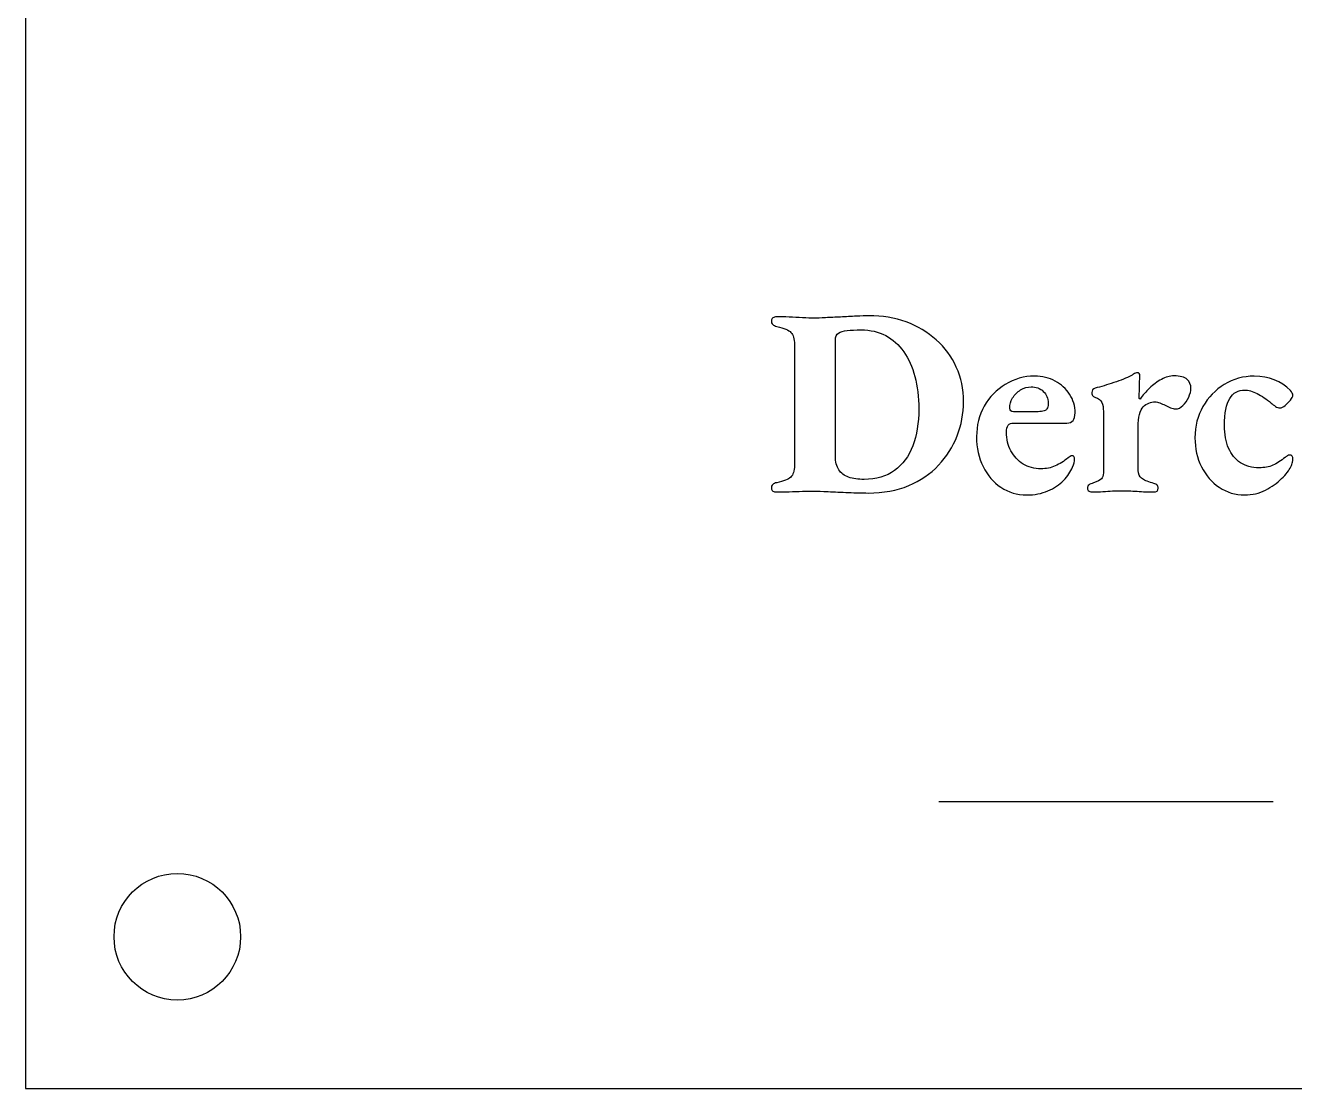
# Model space of a CAD drawing. Header units: millimetres. Extents: x 0 to 297, y 0 to 210.
# Drawn here: x 0 to 125.3, y 0 to 105 of the extents above; entities that cross this region are included whole.
import ezdxf

# ---------------------------------------------------------------- set-up
doc = ezdxf.new("R2010")
doc.units = ezdxf.units.MM
for name, color, linetype in [('FURAT', 1, 'Continuous'), ('KONTUR', 8, 'Continuous'), ('SZOVEG_0.5mm', 7, 'Continuous'), ('VONAL_0.15mm', 3, 'Continuous')]:
    doc.layers.add(name, color=color, linetype=linetype)

msp = doc.modelspace()

# ---------------------------------------------------------------- linework, layer by layer
at = {"layer": 'FURAT'}
msp.add_circle((15, 15), 6.25, dxfattribs=at)
at = {"layer": 'KONTUR'}
msp.add_lwpolyline([(0, 0), (297, 0), (297, 210), (0, 210)], close=True, dxfattribs=at)
at = {"layer": 'SZOVEG_0.5mm'}
for points, knots in [([(83.2, 58.82), (82.61, 58.82), (81.96, 58.83), (81.25, 58.87), (80.54, 58.9), (79.87, 58.93), (79.26, 58.96), (78.65, 58.99), (78.18, 59), (77.87, 59), (77.52, 59), (77.13, 59), (76.71, 58.99), (76.29, 58.98), (75.86, 58.96), (75.41, 58.95), (74.96, 58.93), (74.54, 58.92), (74.14, 58.92), (74.01, 58.92), (73.9, 58.95), (73.79, 59.01), (73.69, 59.07), (73.64, 59.17), (73.64, 59.29), (73.64, 59.45), (73.68, 59.57), (73.78, 59.66), (73.88, 59.74), (74.01, 59.81), (74.19, 59.84), (74.85, 59.98), (75.31, 60.16), (75.55, 60.38), (75.8, 60.6), (75.92, 60.99), (75.92, 61.55), (75.92, 65.53), (75.92, 69.51), (75.92, 73.48), (75.92, 74.04), (75.81, 74.44), (75.58, 74.68), (75.35, 74.92), (74.89, 75.11), (74.19, 75.27), (74.01, 75.31), (73.88, 75.37), (73.78, 75.46), (73.68, 75.54), (73.64, 75.67), (73.64, 75.82), (73.64, 75.95), (73.69, 76.04), (73.79, 76.11), (73.9, 76.18), (74.01, 76.22), (74.14, 76.22), (74.54, 76.22), (74.96, 76.21), (75.41, 76.19), (75.86, 76.17), (76.29, 76.15), (76.72, 76.13), (77.15, 76.1), (77.54, 76.09), (77.89, 76.09), (78.17, 76.09), (78.54, 76.1), (79, 76.13), (79.45, 76.15), (79.95, 76.18), (80.48, 76.2), (81.02, 76.23), (81.53, 76.26), (82.03, 76.28), (82.53, 76.31), (82.94, 76.32), (83.26, 76.32), (84.59, 76.32), (85.82, 76.12), (86.95, 75.71), (88.08, 75.29), (89.07, 74.71), (89.92, 73.94), (90.77, 73.18), (91.43, 72.28), (91.9, 71.25), (92.38, 70.22), (92.61, 69.08), (92.61, 67.83), (92.61, 66.66), (92.4, 65.53), (91.98, 64.45), (91.56, 63.38), (90.95, 62.41), (90.14, 61.56), (89.34, 60.71), (88.36, 60.04), (87.2, 59.55), (86.04, 59.06), (84.71, 58.82), (83.2, 58.82)], [0, 0, 0, 0, 1, 1, 1, 2, 2, 2, 3, 3, 3, 4, 4, 4, 5, 5, 5, 6, 6, 6, 7, 7, 7, 8, 8, 8, 9, 9, 9, 10, 10, 10, 11, 11, 11, 12, 12, 12, 13, 13, 13, 14, 14, 14, 15, 15, 15, 16, 16, 16, 17, 17, 17, 18, 18, 18, 19, 19, 19, 20, 20, 20, 21, 21, 21, 22, 22, 22, 23, 23, 23, 24, 24, 24, 25, 25, 25, 26, 26, 26, 27, 27, 27, 28, 28, 28, 29, 29, 29, 30, 30, 30, 31, 31, 31, 32, 32, 32, 33, 33, 33, 34, 34, 34, 34]), ([(82.81, 60.16), (84, 60.16), (85, 60.45), (85.81, 61.04), (86.61, 61.62), (87.21, 62.44), (87.61, 63.48), (88, 64.52), (88.2, 65.74), (88.2, 67.12), (88.2, 68.3), (88.07, 69.36), (87.82, 70.32), (87.56, 71.27), (87.2, 72.09), (86.71, 72.77), (86.23, 73.46), (85.64, 73.99), (84.93, 74.36), (84.22, 74.74), (83.41, 74.93), (82.52, 74.93), (81.96, 74.93), (81.49, 74.91), (81.11, 74.88), (80.74, 74.84), (80.45, 74.75), (80.26, 74.61), (80.07, 74.47), (79.97, 74.25), (79.97, 73.93), (79.97, 70.11), (79.97, 66.29), (79.97, 62.47), (79.97, 61.89), (80.08, 61.44), (80.3, 61.1), (80.52, 60.77), (80.84, 60.53), (81.27, 60.38), (81.7, 60.23), (82.21, 60.16), (82.81, 60.16)], [0, 0, 0, 0, 1, 1, 1, 2, 2, 2, 3, 3, 3, 4, 4, 4, 5, 5, 5, 6, 6, 6, 7, 7, 7, 8, 8, 8, 9, 9, 9, 10, 10, 10, 11, 11, 11, 12, 12, 12, 13, 13, 13, 14, 14, 14, 14]), ([(98.84, 58.63), (97.9, 58.63), (97.05, 58.88), (96.31, 59.38), (95.56, 59.88), (94.98, 60.56), (94.55, 61.43), (94.12, 62.3), (93.9, 63.28), (93.9, 64.39), (93.9, 65.49), (94.16, 66.5), (94.66, 67.4), (95.17, 68.3), (95.87, 69.02), (96.74, 69.55), (97.62, 70.09), (98.58, 70.36), (99.63, 70.36), (100.39, 70.36), (101.06, 70.19), (101.66, 69.87), (102.25, 69.55), (102.73, 69.11), (103.09, 68.57), (103.45, 68.03), (103.63, 67.41), (103.63, 66.73), (103.63, 66.06), (103.36, 65.73), (102.81, 65.73), (101.06, 65.73), (99.31, 65.73), (97.56, 65.73), (97.31, 65.73), (97.13, 65.66), (97.02, 65.52), (96.9, 65.38), (96.85, 65.14), (96.85, 64.81), (96.85, 64.14), (97, 63.53), (97.29, 62.98), (97.59, 62.43), (97.99, 62), (98.5, 61.68), (99.01, 61.37), (99.6, 61.21), (100.26, 61.21), (100.77, 61.21), (101.24, 61.3), (101.67, 61.5), (102.1, 61.69), (102.52, 61.95), (102.95, 62.29), (103.02, 62.34), (103.08, 62.39), (103.14, 62.43), (103.2, 62.47), (103.26, 62.5), (103.31, 62.5), (103.49, 62.5), (103.58, 62.38), (103.58, 62.15), (103.58, 61.96), (103.51, 61.7), (103.37, 61.37), (103.19, 60.93), (102.9, 60.49), (102.49, 60.06), (102.07, 59.64), (101.56, 59.29), (100.95, 59.03), (100.33, 58.76), (99.63, 58.63), (98.84, 58.63)], [0, 0, 0, 0, 1, 1, 1, 2, 2, 2, 3, 3, 3, 4, 4, 4, 5, 5, 5, 6, 6, 6, 7, 7, 7, 8, 8, 8, 9, 9, 9, 10, 10, 10, 11, 11, 11, 12, 12, 12, 13, 13, 13, 14, 14, 14, 15, 15, 15, 16, 16, 16, 17, 17, 17, 18, 18, 18, 19, 19, 19, 20, 20, 20, 21, 21, 21, 22, 22, 22, 23, 23, 23, 24, 24, 24, 25, 25, 25, 25]), ([(105.36, 58.92), (105.22, 58.92), (105.1, 58.95), (105, 59.01), (104.89, 59.07), (104.84, 59.17), (104.84, 59.29), (104.84, 59.43), (104.89, 59.54), (105, 59.62), (105.1, 59.7), (105.25, 59.76), (105.44, 59.81), (105.83, 59.94), (106.09, 60.07), (106.22, 60.21), (106.35, 60.35), (106.42, 60.55), (106.42, 60.81), (106.42, 62.83), (106.42, 64.84), (106.42, 66.86), (106.42, 67.23), (106.37, 67.53), (106.27, 67.77), (106.17, 68), (105.96, 68.17), (105.63, 68.25), (105.54, 68.29), (105.46, 68.34), (105.39, 68.4), (105.32, 68.46), (105.28, 68.57), (105.28, 68.73), (105.28, 68.97), (105.39, 69.12), (105.6, 69.17), (106.16, 69.31), (106.78, 69.5), (107.45, 69.72), (108.13, 69.95), (108.7, 70.18), (109.18, 70.41), (109.26, 70.48), (109.37, 70.54), (109.5, 70.61), (109.64, 70.67), (109.73, 70.7), (109.78, 70.7), (109.94, 70.7), (110.02, 70.6), (110.02, 70.41), (110.02, 70.32), (110.01, 70.14), (110, 69.87), (109.99, 69.6), (109.99, 69.32), (109.98, 69.04), (109.97, 68.76), (109.95, 68.52), (109.94, 68.33), (109.94, 68.17), (109.97, 68.1), (110.04, 68.1), (110.31, 68.46), (110.62, 68.82), (110.98, 69.17), (111.34, 69.52), (111.72, 69.81), (112.15, 70.04), (112.57, 70.27), (112.98, 70.38), (113.38, 70.38), (113.99, 70.38), (114.43, 70.27), (114.68, 70.04), (114.94, 69.81), (115.06, 69.51), (115.06, 69.15), (115.06, 68.88), (114.99, 68.59), (114.84, 68.28), (114.69, 67.96), (114.5, 67.69), (114.27, 67.46), (114.05, 67.24), (113.8, 67.12), (113.54, 67.12), (113.38, 67.12), (113.21, 67.16), (113.04, 67.24), (112.86, 67.32), (112.69, 67.4), (112.51, 67.49), (112.34, 67.56), (112.17, 67.64), (112, 67.71), (111.83, 67.79), (111.68, 67.83), (111.54, 67.83), (111.09, 67.83), (110.69, 67.67), (110.36, 67.33), (110.03, 67), (109.86, 66.33), (109.86, 65.34), (109.86, 63.91), (109.86, 62.48), (109.86, 61.05), (109.86, 60.7), (109.97, 60.44), (110.19, 60.27), (110.41, 60.11), (110.76, 59.96), (111.25, 59.81), (111.44, 59.76), (111.59, 59.7), (111.69, 59.62), (111.78, 59.54), (111.83, 59.43), (111.83, 59.29), (111.83, 59.04), (111.68, 58.92), (111.38, 58.92), (110.86, 58.92), (110.31, 58.94), (109.75, 58.99), (109.19, 59.03), (108.68, 59.05), (108.23, 59.05), (107.93, 59.05), (107.63, 59.04), (107.32, 59.03), (107.02, 59.01), (106.7, 58.99), (106.38, 58.96), (106.05, 58.93), (105.71, 58.92), (105.36, 58.92)], [0, 0, 0, 0, 1, 1, 1, 2, 2, 2, 3, 3, 3, 4, 4, 4, 5, 5, 5, 6, 6, 6, 7, 7, 7, 8, 8, 8, 9, 9, 9, 10, 10, 10, 11, 11, 11, 12, 12, 12, 13, 13, 13, 14, 14, 14, 15, 15, 15, 16, 16, 16, 17, 17, 17, 18, 18, 18, 19, 19, 19, 20, 20, 20, 21, 21, 21, 22, 22, 22, 23, 23, 23, 24, 24, 24, 25, 25, 25, 26, 26, 26, 27, 27, 27, 28, 28, 28, 29, 29, 29, 30, 30, 30, 31, 31, 31, 32, 32, 32, 33, 33, 33, 34, 34, 34, 35, 35, 35, 36, 36, 36, 37, 37, 37, 38, 38, 38, 39, 39, 39, 40, 40, 40, 41, 41, 41, 42, 42, 42, 43, 43, 43, 44, 44, 44, 45, 45, 45, 46, 46, 46, 46]), ([(120.37, 58.63), (119.44, 58.63), (118.61, 58.88), (117.86, 59.38), (117.12, 59.88), (116.53, 60.56), (116.1, 61.41), (115.67, 62.26), (115.46, 63.21), (115.46, 64.28), (115.46, 65.42), (115.72, 66.45), (116.25, 67.36), (116.77, 68.27), (117.48, 69), (118.36, 69.54), (119.25, 70.08), (120.23, 70.36), (121.32, 70.36), (122.76, 70.36), (123.95, 69.88), (124.89, 68.94), (125.05, 68.76), (125.13, 68.6), (125.13, 68.46), (125.13, 68.36), (125.05, 68.2), (124.89, 68), (124.74, 67.8), (124.56, 67.62), (124.37, 67.46), (124.18, 67.31), (124.01, 67.23), (123.87, 67.23), (123.71, 67.23), (123.56, 67.28), (123.41, 67.37), (123.26, 67.47), (123.12, 67.58), (122.98, 67.7), (122.52, 68.09), (122.06, 68.4), (121.6, 68.63), (121.13, 68.87), (120.73, 68.99), (120.4, 68.99), (119.73, 68.99), (119.23, 68.71), (118.89, 68.16), (118.55, 67.61), (118.38, 66.71), (118.38, 65.47), (118.38, 64.61), (118.51, 63.87), (118.78, 63.25), (119.05, 62.62), (119.44, 62.15), (119.95, 61.81), (120.46, 61.48), (121.07, 61.31), (121.79, 61.31), (122.32, 61.31), (122.77, 61.4), (123.16, 61.56), (123.55, 61.73), (123.95, 61.99), (124.37, 62.34), (124.46, 62.39), (124.53, 62.44), (124.59, 62.5), (124.65, 62.55), (124.73, 62.57), (124.82, 62.57), (125.03, 62.57), (125.13, 62.43), (125.13, 62.15), (125.13, 62.08), (125.12, 61.98), (125.09, 61.85), (125.07, 61.72), (125.01, 61.58), (124.92, 61.42), (124.76, 61.07), (124.46, 60.67), (124.01, 60.24), (123.57, 59.8), (123.04, 59.42), (122.42, 59.11), (121.81, 58.79), (121.13, 58.63), (120.37, 58.63)], [0, 0, 0, 0, 1, 1, 1, 2, 2, 2, 3, 3, 3, 4, 4, 4, 5, 5, 5, 6, 6, 6, 7, 7, 7, 8, 8, 8, 9, 9, 9, 10, 10, 10, 11, 11, 11, 12, 12, 12, 13, 13, 13, 14, 14, 14, 15, 15, 15, 16, 16, 16, 17, 17, 17, 18, 18, 18, 19, 19, 19, 20, 20, 20, 21, 21, 21, 22, 22, 22, 23, 23, 23, 24, 24, 24, 25, 25, 25, 26, 26, 26, 27, 27, 27, 28, 28, 28, 29, 29, 29, 30, 30, 30, 30]), ([(97.56, 66.83), (98.08, 66.83), (98.61, 66.83), (99.13, 66.83), (99.62, 66.83), (99.97, 66.84), (100.16, 66.86), (100.35, 66.88), (100.53, 66.91), (100.68, 66.96), (100.77, 67), (100.84, 67.09), (100.89, 67.23), (100.95, 67.37), (100.97, 67.53), (100.97, 67.7), (100.97, 68.17), (100.81, 68.56), (100.49, 68.86), (100.16, 69.16), (99.76, 69.3), (99.29, 69.3), (98.92, 69.3), (98.58, 69.2), (98.25, 69), (97.93, 68.8), (97.67, 68.54), (97.46, 68.21), (97.26, 67.89), (97.17, 67.55), (97.19, 67.2), (97.19, 66.96), (97.31, 66.83), (97.56, 66.83)], [0, 0, 0, 0, 1, 1, 1, 2, 2, 2, 3, 3, 3, 4, 4, 4, 5, 5, 5, 6, 6, 6, 7, 7, 7, 8, 8, 8, 9, 9, 9, 10, 10, 10, 11, 11, 11, 11])]:
    msp.add_open_spline(points, degree=3, knots=knots, dxfattribs=at)
at = {"layer": 'VONAL_0.15mm'}
msp.add_line((90.17, 28.36), (123.17, 28.36), dxfattribs=at)

doc.saveas('drawing.dxf')
